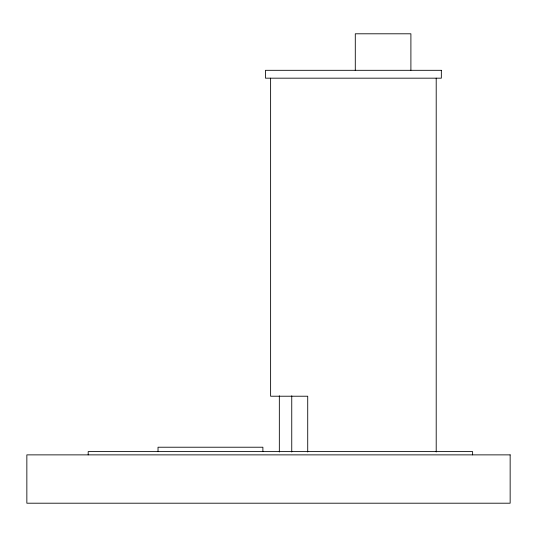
<?xml version="1.0" encoding="UTF-8"?>
<svg xmlns="http://www.w3.org/2000/svg" width="537" height="537" viewBox="0 0 537 537"><rect width="100%" height="100%" fill="white"/><g stroke="black" fill="none" stroke-linecap="round" stroke-linejoin="round"><path stroke-width="0.81" d="M472.62 454.873L472.62 451.604L88.189 451.604L88.189 454.873M436.205 78.174L436.205 451.993M410.899 70.226L410.899 33.797L355.286 33.797L355.286 70.609M307.721 452L307.721 396.219L270.614 396.219L270.614 78.174M291.752 395.823L291.752 452M279.334 395.823L279.334 452M262.888 451.604L262.888 447.22L158.026 447.22L158.026 451.604M441.34 70.313L265.479 70.313L265.479 78.174L441.34 78.174L441.34 70.313M510.15 454.873L26.85 454.873L26.85 503.203L510.15 503.203L510.15 454.873"/></g></svg>
